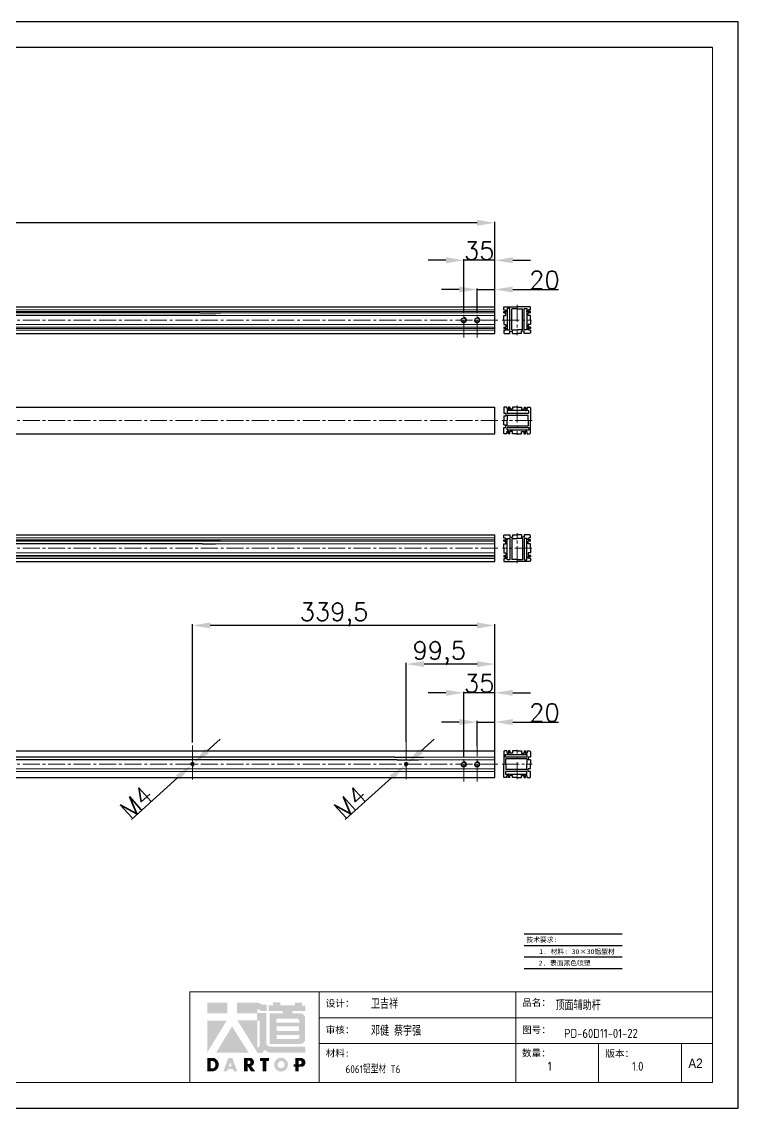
# Model space of a CAD drawing. Header units: millimetres. Extents: x -30327 to 34858, y 4015 to 75103.
# Drawn here: x 31258 to 32062, y 60062 to 61281 of the extents above; entities that cross this region are included whole.
import ezdxf
from ezdxf.enums import TextEntityAlignment as Align

# ---------------------------------------------------------------- set-up
doc = ezdxf.new("R2010")
doc.units = ezdxf.units.MM
doc.linetypes.add('CENTER2', pattern=[28.575, 19.05, -3.175, 3.175, -3.175])
doc.layers.add('A-TITLEBLOCK', color=7, linetype='Continuous', lineweight=18)
doc.layers.add('cen', color=1, linetype='CENTER2', lineweight=9)
for name, color, linetype in [('print', 30, 'Continuous'), ('red', 1, 'CENTER2'), ('yellow', 2, 'Continuous')]:
    doc.layers.add(name, color=color, linetype=linetype)
doc.styles.add('GB', font='GBENOR.SHX', dxfattribs={"bigfont": 'gbcbig.shx'})
doc.styles.add('HZ', font='')
doc.styles.add('SLDTEXTSTYLE0', font='simfang.ttf', dxfattribs={"bigfont": 'bigfont'})
doc.styles.add('SLDTEXTSTYLE1', font='Gothic.ttf', dxfattribs={"width": 0.913})
doc.styles.get("Standard").update_dxf_attribs({"font": 'txt', "bigfont": 'gbcbig.shx'})
doc.styles.get('HZ').set_extended_font_data('SimSun')
doc.dimstyles.new('ISO-25', dxfattribs={"dimtxt": 20, "dimasz": 20, "dimexe": 1.25, "dimexo": 0.625, "dimtad": 1, "dimtxsty": 'Standard', "dimcen": 2.5, "dimadec": 0, "dimazin": 0, "dimtfac": 1, "dimtmove": 0, "dimatfit": 3, "dimfxl": 0, "dimarcsym": 0})

# ---------------------------------------------------------------- blocks, each defined once
blk = doc.blocks.new('*D249')
at = {"layer": 'Defpoints', "color": 0, "transparency": 16777216}
for p in [(30629.8, 61055.6), (30629.8, 60961.5), (31788.8, 60961.5)]:
    blk.add_point(p, dxfattribs=at)
at = {"layer": 'yellow', "color": 0, "lineweight": -2, "transparency": 16777216}
for p, q in [((30629.8, 60962.2), (30629.8, 61056.9)), ((31768.8, 61055.6), (30649.8, 61055.6)), ((31788.8, 60962.2), (31788.8, 61056.9))]:
    blk.add_line(p, q, dxfattribs=at)
at = {"layer": 'yellow', "color": 0, "transparency": 16777216}
for points in [[(30649.8, 61059), (30649.8, 61052.3), (30629.8, 61055.6)], [(31768.8, 61059), (31768.8, 61052.3), (31788.8, 61055.6)]]:
    blk.add_solid(points, dxfattribs=at)
at = {"layer": 'yellow', "color": 0, "lineweight": 9, "transparency": 16777216, "insert": (31138.3, 61087.3), "char_height": 20, "attachment_point": 5}
blk.add_mtext('1159\\S-0,3^ -0,5;', dxfattribs=at)
blk = doc.blocks.new('*D254')
at = {"layer": 'Defpoints', "color": 0, "transparency": 16777216}
for p in [(31689.3, 60560.5), (31689.3, 60472.7), (31788.8, 60463.1)]:
    blk.add_point(p, dxfattribs=at)
at = {"layer": 'yellow', "color": 0, "lineweight": -2, "transparency": 16777216}
for p, q in [((31689.3, 60473.3), (31689.3, 60561.8)), ((31788.8, 60463.7), (31788.8, 60561.8)), ((31768.8, 60560.5), (31709.3, 60560.5))]:
    blk.add_line(p, q, dxfattribs=at)
at = {"layer": 'yellow', "color": 0, "transparency": 16777216}
for points in [[(31709.3, 60563.8), (31709.3, 60557.2), (31689.3, 60560.5)], [(31768.8, 60563.8), (31768.8, 60557.2), (31788.8, 60560.5)]]:
    blk.add_solid(points, dxfattribs=at)
at = {"layer": 'yellow', "color": 0, "lineweight": 9, "transparency": 16777216, "insert": (31726.4, 60572.8), "char_height": 20, "attachment_point": 5}
blk.add_mtext('99,5', dxfattribs=at)
blk = doc.blocks.new('*D255')
at = {"layer": 'Defpoints', "color": 0, "transparency": 16777216}
for p in [(31768.8, 60980.8), (31768.8, 60954), (31788.8, 60961.5)]:
    blk.add_point(p, dxfattribs=at)
at = {"layer": 'yellow', "color": 0, "lineweight": -2, "transparency": 16777216}
for p, q in [((31748.8, 60980.8), (31728.8, 60980.8)), ((31768.8, 60954.6), (31768.8, 60982.1)), ((31768.8, 60980.8), (31788.8, 60980.8)), ((31788.8, 60962.2), (31788.8, 60982.1)), ((31808.8, 60980.8), (31860.1, 60980.8))]:
    blk.add_line(p, q, dxfattribs=at)
at = {"layer": 'yellow', "color": 0, "transparency": 16777216}
for points in [[(31748.8, 60984.2), (31748.8, 60977.5), (31768.8, 60980.8)], [(31808.8, 60984.2), (31808.8, 60977.5), (31788.8, 60980.8)]]:
    blk.add_solid(points, dxfattribs=at)
at = {"layer": 'yellow', "color": 0, "lineweight": 9, "transparency": 16777216, "insert": (31844.4, 60991.5), "char_height": 20, "attachment_point": 5}
blk.add_mtext('20', dxfattribs=at)
blk = doc.blocks.new('*D256')
at = {"layer": 'Defpoints', "color": 0, "transparency": 16777216}
for p in [(31768.8, 60495.4), (31768.8, 60467.6), (31788.8, 60463.1)]:
    blk.add_point(p, dxfattribs=at)
at = {"layer": 'yellow', "color": 0, "lineweight": -2, "transparency": 16777216}
for p, q in [((31748.8, 60495.4), (31728.8, 60495.4)), ((31768.8, 60468.3), (31768.8, 60496.7)), ((31768.8, 60495.4), (31788.8, 60495.4)), ((31788.8, 60463.7), (31788.8, 60496.7)), ((31808.8, 60495.4), (31860.1, 60495.4))]:
    blk.add_line(p, q, dxfattribs=at)
at = {"layer": 'yellow', "color": 0, "transparency": 16777216}
for points in [[(31748.8, 60498.8), (31748.8, 60492.1), (31768.8, 60495.4)], [(31808.8, 60498.8), (31808.8, 60492.1), (31788.8, 60495.4)]]:
    blk.add_solid(points, dxfattribs=at)
at = {"layer": 'yellow', "color": 0, "lineweight": 9, "transparency": 16777216, "insert": (31844.4, 60506), "char_height": 20, "attachment_point": 5}
blk.add_mtext('20', dxfattribs=at)
blk = doc.blocks.new('*D518')
at = {"layer": 'Defpoints', "color": 0, "transparency": 16777216}
for p in [(31753.8, 61013.6), (31753.8, 60954), (31788.8, 60962.5)]:
    blk.add_point(p, dxfattribs=at)
at = {"layer": 'yellow', "color": 0, "lineweight": -2, "transparency": 16777216}
for p, q in [((31733.8, 61013.6), (31713.8, 61013.6)), ((31753.8, 60954.6), (31753.8, 61014.9)), ((31788.8, 61013.6), (31753.8, 61013.6)), ((31788.8, 60963.2), (31788.8, 61014.9)), ((31808.8, 61013.6), (31828.8, 61013.6))]:
    blk.add_line(p, q, dxfattribs=at)
at = {"layer": 'yellow', "color": 0, "transparency": 16777216}
for points in [[(31733.8, 61017), (31733.8, 61010.3), (31753.8, 61013.6)], [(31808.8, 61017), (31808.8, 61010.3), (31788.8, 61013.6)]]:
    blk.add_solid(points, dxfattribs=at)
at = {"layer": 'yellow', "color": 0, "lineweight": 9, "transparency": 16777216, "insert": (31771.3, 61024.3), "char_height": 20, "attachment_point": 5}
blk.add_mtext('35', dxfattribs=at)
blk = doc.blocks.new('*D520')
at = {"layer": 'Defpoints', "color": 0, "transparency": 16777216}
for p in [(31753.8, 60528.3), (31788.8, 60464.1), (31753.8, 60455.5)]:
    blk.add_point(p, dxfattribs=at)
at = {"layer": 'yellow', "color": 0, "lineweight": -2, "transparency": 16777216}
for p, q in [((31733.8, 60528.3), (31713.8, 60528.3)), ((31753.8, 60456.1), (31753.8, 60529.5)), ((31788.8, 60528.3), (31753.8, 60528.3)), ((31788.8, 60464.7), (31788.8, 60529.5)), ((31808.8, 60528.3), (31828.8, 60528.3))]:
    blk.add_line(p, q, dxfattribs=at)
at = {"layer": 'yellow', "color": 0, "transparency": 16777216}
for points in [[(31733.8, 60531.6), (31733.8, 60524.9), (31753.8, 60528.3)], [(31808.8, 60531.6), (31808.8, 60524.9), (31788.8, 60528.3)]]:
    blk.add_solid(points, dxfattribs=at)
at = {"layer": 'yellow', "color": 0, "lineweight": 9, "transparency": 16777216, "insert": (31771.3, 60538.9), "char_height": 20, "attachment_point": 5}
blk.add_mtext('35', dxfattribs=at)
blk = doc.blocks.new('*D524')
at = {"layer": 'Defpoints', "color": 0, "transparency": 16777216}
for p in [(31447.8, 60446.7), (31450.8, 60449.4)]:
    blk.add_point(p, dxfattribs=at)
at = {"layer": 'yellow', "color": 0, "lineweight": -2, "transparency": 16777216}
for p, q in [((31465.6, 60462.8), (31480.5, 60476.2)), ((31450.8, 60449.4), (31447.8, 60446.7)), ((31380.8, 60386.1), (31433, 60433.3))]:
    blk.add_line(p, q, dxfattribs=at)
at = {"layer": 'yellow', "color": 0, "transparency": 16777216}
for points in [[(31463.4, 60465.3), (31467.9, 60460.3), (31450.8, 60449.4)], [(31430.8, 60435.8), (31435.2, 60430.8), (31447.8, 60446.7)]]:
    blk.add_solid(points, dxfattribs=at)
at = {"layer": 'yellow', "color": 0, "lineweight": 9, "transparency": 16777216, "insert": (31386.5, 60405.6), "char_height": 20, "attachment_point": 5, "rotation": 42.1319}
blk.add_mtext('M4', dxfattribs=at)
blk = doc.blocks.new('*D525')
at = {"layer": 'Defpoints', "color": 0, "transparency": 16777216}
for p in [(31449.3, 60603.8), (31449.3, 60471.9), (31788.8, 60463.1)]:
    blk.add_point(p, dxfattribs=at)
at = {"layer": 'yellow', "color": 0, "lineweight": -2, "transparency": 16777216}
for p, q in [((31449.3, 60472.5), (31449.3, 60605.1)), ((31768.8, 60603.8), (31469.3, 60603.8)), ((31788.8, 60463.7), (31788.8, 60605.1))]:
    blk.add_line(p, q, dxfattribs=at)
at = {"layer": 'yellow', "color": 0, "transparency": 16777216}
for points in [[(31469.3, 60607.2), (31469.3, 60600.5), (31449.3, 60603.8)], [(31768.8, 60607.2), (31768.8, 60600.5), (31788.8, 60603.8)]]:
    blk.add_solid(points, dxfattribs=at)
at = {"layer": 'yellow', "color": 0, "lineweight": 9, "transparency": 16777216, "insert": (31608.3, 60616.1), "char_height": 20, "attachment_point": 5}
blk.add_mtext('339,5', dxfattribs=at)
blk = doc.blocks.new('*D527')
at = {"layer": 'Defpoints', "color": 0, "transparency": 16777216}
for p in [(31687.8, 60446.7), (31690.8, 60449.4)]:
    blk.add_point(p, dxfattribs=at)
at = {"layer": 'yellow', "color": 0, "lineweight": -2, "transparency": 16777216}
for p, q in [((31705.6, 60462.8), (31720.5, 60476.2)), ((31690.8, 60449.4), (31687.8, 60446.7)), ((31620.8, 60386.1), (31673, 60433.3))]:
    blk.add_line(p, q, dxfattribs=at)
at = {"layer": 'yellow', "color": 0, "transparency": 16777216}
for points in [[(31703.4, 60465.3), (31707.9, 60460.3), (31690.8, 60449.4)], [(31670.8, 60435.8), (31675.2, 60430.8), (31687.8, 60446.7)]]:
    blk.add_solid(points, dxfattribs=at)
at = {"layer": 'yellow', "color": 0, "lineweight": 9, "transparency": 16777216, "insert": (31626.5, 60405.6), "char_height": 20, "attachment_point": 5, "rotation": 42.1319}
blk.add_mtext('M4', dxfattribs=at)
blk = doc.blocks.new('Dartop Logo')
at = {"true_color": 0xc40018}
h = blk.add_hatch(color=12, dxfattribs=at)
h.set_gradient(color1=(196, 0, 24), color2=(196, 0, 24), tint=1)
h.paths.add_polyline_path([(30.39, -3.87), (33.08, -5.04), (35.99, -5.04), (35.99, -1.19), (33.59, -1.19), (30.46, 0.05), (17.94, 0.05), (17.94, -6.46), (30.12, -6.46), (30.12, -6.59), (30.12, -10.75), (18.31, -10.75), (30.46, -30.31), (32.87, -30.31, 0.279375), (34.63, -28.6), (34.63, -28.51), (34.84, -28.51, 0.143145), (38.15, -30.2), (59.27, -30.2), (59.27, -26.49), (38.06, -26.49, -0.414214), (35.75, -24.18), (35.75, -6.26), (30.39, -6.26)])
h.paths.add_polyline_path([(30.25, -10.84), (31.8, -10.84), (31.8, -26.02, -0.088936), (30.9, -26.94), (30.24, -26.94)], flags=16)
h = blk.add_hatch(color=12, dxfattribs=at)
h.set_gradient(color1=(196, 0, 24), color2=(196, 0, 24), tint=1)
h.paths.add_polyline_path([(59.24, -1.73), (57.36, -1.73), (57.36, 0.06), (53.06, 0.06), (53.06, -1.64), (44.29, -1.64), (44.29, 0.15), (39.7, 0.15), (39.7, -1.67), (37.16, -1.67), (37.16, -4.97), (45.54, -4.97), (45.54, -6.42), (37.73, -6.42), (37.73, -24.88), (56.26, -24.88, 0.414214), (59.15, -21.99), (59.15, -9.35, 0.414214), (56.26, -6.46), (51.36, -6.46), (51.36, -5.03), (59.24, -5.03)])
h.paths.add_polyline_path([(54.21, -9.59, -0.414214), (55.66, -11.04), (55.66, -12.1), (41.79, -12.1), (41.79, -9.59)], flags=16)
h.paths.add_polyline_path([(55.57, -14.33), (55.57, -17.01), (41.88, -17.01), (41.88, -14.33)], flags=16)
h.paths.add_polyline_path([(55.75, -19.43), (55.75, -20.57, -0.414214), (54.3, -22.02), (41.88, -22.02), (41.88, -19.43)], flags=16)
h = blk.add_hatch(color=12, dxfattribs=at)
h.set_gradient(color1=(196, 0, 24), color2=(196, 0, 24), tint=1)
h.paths.add_polyline_path([(12.18, 0), (0, 0), (0, -6.37), (12.18, -6.37)])
h = blk.add_hatch(color=12, dxfattribs=at)
h.set_gradient(color1=(196, 0, 24), color2=(196, 0, 24), tint=1)
h.paths.add_polyline_path([(11.79, -10.83), (0.03, -10.83), (0.03, -30.03)])
h = blk.add_hatch(color=12, dxfattribs=at)
h.set_gradient(color1=(196, 0, 24), color2=(196, 0, 24), tint=1)
h.paths.add_polyline_path([(15.05, -14.31), (5.44, -30.15), (25.01, -30.15)])
at = {"true_color": 0x646464}
h = blk.add_hatch(color=251, dxfattribs=at)
h.set_gradient(color1=(100, 100, 100), color2=(100, 100, 100), tint=1)
h.paths.add_polyline_path([(4.15, -33.43), (0.11, -33.43), (0.11, -41.5), (3.51, -41.5, 0.793016)])
h.paths.add_polyline_path([(3.57, -39.73), (2.16, -39.73), (2.16, -35.19), (3.42, -35.19, -0.671361)], flags=16)
h = blk.add_hatch(color=251, dxfattribs=at)
h.set_gradient(color1=(100, 100, 100), color2=(100, 100, 100), tint=1)
h.paths.add_polyline_path([(15.08, -33.36), (12.78, -33.36), (9.82, -41.51), (12, -41.51), (12.51, -40.06), (15.46, -40.06), (15.99, -41.52), (18.19, -41.52)])
h.paths.add_polyline_path([(14.9, -38.51), (13.07, -38.51), (13.97, -35.95)], flags=16)
h = blk.add_hatch(color=251, dxfattribs=at)
h.set_gradient(color1=(100, 100, 100), color2=(100, 100, 100), tint=1)
h.paths.add_polyline_path([(26.27, -33.36), (22.3, -33.36), (22.3, -41.51), (24.4, -41.51), (24.4, -38.28), (26.55, -41.54), (29.09, -41.54), (26.61, -38.3, 0.744055)])
h.paths.add_polyline_path([(24.38, -37.08), (24.38, -34.94), (25.32, -34.94, -0.796809), (25.3, -37.08)], flags=16)
h = blk.add_hatch(color=251, dxfattribs=at)
h.set_gradient(color1=(100, 100, 100), color2=(100, 100, 100), tint=1)
h.paths.add_polyline_path([(37.44, -33.4), (31.88, -33.4), (31.88, -35.16), (33.61, -35.16), (33.61, -41.52), (35.69, -41.52), (35.69, -35.16), (37.44, -35.16)])
h = blk.add_hatch(color=251, dxfattribs=at)
h.set_gradient(color1=(100, 100, 100), color2=(100, 100, 100), tint=1)
h.paths.add_polyline_path([(40.46, -37.41, 1), (48.83, -37.41, 1)])
h.paths.add_polyline_path([(46.8, -37.41, -1), (42.5, -37.41, -1)], flags=16)
h = blk.add_hatch(color=251, dxfattribs=at)
h.set_gradient(color1=(100, 100, 100), color2=(100, 100, 100), tint=1)
h.paths.add_polyline_path([(56.85, -33.38), (56.73, -33.38), (53.19, -33.38), (53.19, -37.19), (52.26, -37.19), (52.26, -38.73), (53.18, -38.73), (53.18, -41.5), (55.24, -41.5), (55.24, -38.72), (57.51, -38.72, 0.812304)])
h.paths.add_polyline_path([(55.21, -37.18), (55.21, -35.05), (56.39, -35.05, -0.778213), (56.27, -37.18)], flags=16)
blk = doc.blocks.new('DT-A2-TITLE')
for p, q in [((594, 420), (0, 420)), ((594, 0), (594, 420)), ((584, 410), (10, 410))]:
    blk.add_line(p, q)
at = {"layer": 'A-TITLEBLOCK', "color": 7}
for p, q in [((584, 410), (584, 10)), ((594, 0), (594, 297)), ((382, 10), (382, 45)), ((584, 45), (382, 45)), ((432, 45), (432, 10)), ((508, 45), (508, 10)), ((584, 35), (432, 35)), ((432, 25), (584.08, 25)), ((540, 10), (540, 25)), ((572, 10), (572, 25)), ((10, 10), (584, 10)), ((0, 0), (594, 0))]:
    blk.add_line(p, q, dxfattribs=at)
at = {"layer": 'A-TITLEBLOCK', "xscale": 0.6400000000000001, "yscale": 0.6400000000000001, "zscale": 0.6400000000000001}
blk.add_blockref('Dartop Logo', (388.65, 40.81), dxfattribs=at)
at = {"style": 'GB'}
for tag, p, height in [('#设计', (451.96, 38.52), 3.5), ('#品名', (523.32, 37.95), 3.5), ('#审核', (451.99, 28.1), 3.5), ('#图号', (526.67, 27.2), 3.5), ('#材料说明', (442.15, 13.59), 3), ('#数量', (520.33, 14.51), 3.5), ('#版本', (552.92, 14.47), 3.5)]:
    blk.add_attdef(tag, p, '', height=height, dxfattribs=at)
at = {"layer": 'A-TITLEBLOCK', "color": 7, "attachment_point": 1}
for s, insert, char_height, style in [('设计：', (434.47, 41.87), 2.646, 'SLDTEXTSTYLE0'), ('品名：', (510.43, 42.19), 2.646, 'SLDTEXTSTYLE0'), ('审核：', (434.47, 31.64), 2.646, 'SLDTEXTSTYLE0'), ('图号：', (510.4, 31.66), 2.646, 'SLDTEXTSTYLE0'), ('材料:', (434.47, 22.62), 2.646, 'SLDTEXTSTYLE0'), ('数量：', (510.35, 22.64), 2.646, 'SLDTEXTSTYLE0'), ('版本：', (542.59, 22.48), 2.646, 'SLDTEXTSTYLE0'), ('A2', (574.7, 19.21), 3.704, 'SLDTEXTSTYLE1')]:
    blk.add_mtext(s, dxfattribs=dict(at, insert=insert, char_height=char_height, style=style))

msp = doc.modelspace()

# ---------------------------------------------------------------- linework, layer by layer
for p, q in [((30629.8159, 60961.5487), (31788.8159, 60961.5487)), ((31457.485, 60954.5487), (30629.8159, 60954.5487)), ((31457.485, 60954.5487), (31481.1876, 60954.5487)), ((31788.8159, 60931.5487), (31788.8159, 60961.5487)), ((31798.7389, 60958.0487), (31800.2389, 60958.0487)), ((31798.7389, 60956.0487), (31801.7389, 60956.0487)), ((31798.7389, 60954.5487), (31798.7389, 60956.0487)), ((31798.7389, 60954.5487), (31801.2389, 60954.5487)), ((31801.2389, 60957.5487), (31801.7389, 60957.5487)), ((31801.2389, 60951.5487), (31801.2389, 60954.5487)), ((31801.7389, 60956.0487), (31801.7389, 60957.5487)), ((31802.7389, 60956.0487), (31802.7389, 60957.0487)), ((31813.7389, 60959.0487), (31807.7389, 60959.0487)), ((31813.7389, 60959.0487), (31819.7389, 60959.0487)), ((31824.7389, 60956.0487), (31824.7389, 60957.0487)), ((31826.2389, 60957.5487), (31825.7389, 60957.5487)), ((31825.7389, 60956.0487), (31825.7389, 60957.5487)), ((31828.7389, 60956.0487), (31825.7389, 60956.0487)), ((31826.2389, 60951.5487), (31826.2389, 60954.5487)), ((31828.7389, 60954.5487), (31826.2389, 60954.5487)), ((31828.7389, 60958.0487), (31827.2389, 60958.0487)), ((31828.7389, 60954.5487), (31828.7389, 60956.0487)), ((31460.7123, 60951.5487), (30629.8159, 60951.5487)), ((31475.5685, 60951.5487), (31460.7123, 60951.5487)), ((31798.7389, 60951.5487), (31801.2389, 60951.5487)), ((31798.7389, 60946.5487), (31798.7389, 60951.5487)), ((31798.7389, 60946.5487), (31798.7389, 60941.5487)), ((31798.7389, 60941.5487), (31801.2389, 60941.5487)), ((31801.2389, 60941.5487), (31801.2389, 60938.5487)), ((31828.7389, 60951.5487), (31826.2389, 60951.5487)), ((31826.2389, 60941.5487), (31826.2389, 60938.5487)), ((31828.7389, 60941.5487), (31826.2389, 60941.5487)), ((31828.7389, 60946.5487), (31828.7389, 60951.5487)), ((31828.7389, 60946.5487), (31828.7389, 60941.5487)), ((30629.8159, 60931.5487), (31788.8159, 60931.5487)), ((31798.7389, 60938.5487), (31798.7389, 60937.0487)), ((31798.7389, 60938.5487), (31801.2389, 60938.5487)), ((31798.7389, 60937.0487), (31801.7389, 60937.0487)), ((31798.7389, 60935.0487), (31800.2389, 60935.0487)), ((31801.2389, 60935.5487), (31801.7389, 60935.5487)), ((31801.7389, 60937.0487), (31801.7389, 60935.5487)), ((31802.7389, 60937.0487), (31802.7389, 60936.0487)), ((31805.7389, 60934.0487), (31808.7389, 60934.0487)), ((31807.7389, 60935.5487), (31808.7389, 60935.5487)), ((31808.7389, 60935.5487), (31813.7389, 60935.5487)), ((31808.7389, 60931.5487), (31813.7389, 60931.5487)), ((31818.7389, 60935.5487), (31813.7389, 60935.5487)), ((31818.7389, 60931.5487), (31813.7389, 60931.5487)), ((31819.7389, 60935.5487), (31818.7389, 60935.5487)), ((31821.7389, 60934.0487), (31818.7389, 60934.0487)), ((31824.7389, 60937.0487), (31824.7389, 60936.0487)), ((31825.7389, 60937.0487), (31825.7389, 60935.5487)), ((31828.7389, 60937.0487), (31825.7389, 60937.0487)), ((31826.2389, 60935.5487), (31825.7389, 60935.5487)), ((31828.7389, 60938.5487), (31826.2389, 60938.5487)), ((31828.7389, 60935.0487), (31827.2389, 60935.0487)), ((31828.7389, 60938.5487), (31828.7389, 60937.0487)), ((30629.8159, 60848.9617), (31788.8159, 60848.9617)), ((31788.8159, 60818.9617), (31788.8159, 60848.9617)), ((31801.2389, 60841.9617), (31801.2389, 60838.9617)), ((31802.2389, 60848.9617), (31802.2389, 60847.4617)), ((31802.7389, 60846.4617), (31802.7389, 60845.9617)), ((31804.2389, 60845.9617), (31802.7389, 60845.9617)), ((31804.2389, 60844.9617), (31803.2389, 60844.9617)), ((31805.7389, 60848.9617), (31804.2389, 60848.9617)), ((31804.2389, 60848.9617), (31804.2389, 60845.9617)), ((31805.7389, 60848.9617), (31805.7389, 60846.4617)), ((31808.7389, 60846.4617), (31805.7389, 60846.4617)), ((31808.7389, 60848.9617), (31808.7389, 60846.4617)), ((31813.7389, 60848.9617), (31808.7389, 60848.9617)), ((31813.7389, 60848.9617), (31818.7389, 60848.9617)), ((31818.7389, 60848.9617), (31818.7389, 60846.4617)), ((31818.7389, 60846.4617), (31821.7389, 60846.4617)), ((31821.7389, 60848.9617), (31823.2389, 60848.9617)), ((31821.7389, 60848.9617), (31821.7389, 60846.4617)), ((31823.2389, 60848.9617), (31823.2389, 60845.9617)), ((31823.2389, 60845.9617), (31824.7389, 60845.9617)), ((31823.2389, 60844.9617), (31824.2389, 60844.9617)), ((31824.7389, 60846.4617), (31824.7389, 60845.9617)), ((31825.2389, 60848.9617), (31825.2389, 60847.4617)), ((31798.7389, 60838.9617), (31798.7389, 60833.9617)), ((31798.7389, 60828.9617), (31798.7389, 60833.9617)), ((31802.7389, 60839.9617), (31802.7389, 60838.9617)), ((31802.7389, 60838.9617), (31802.7389, 60833.9617)), ((31802.7389, 60828.9617), (31802.7389, 60833.9617)), ((31826.2389, 60833.9617), (31826.2389, 60839.9617)), ((31826.2389, 60833.9617), (31826.2389, 60827.9617)), ((30629.8159, 60818.9617), (31788.8159, 60818.9617)), ((31801.2389, 60825.9617), (31801.2389, 60828.9617)), ((31802.2389, 60818.9617), (31802.2389, 60820.4617)), ((31802.7389, 60827.9617), (31802.7389, 60828.9617)), ((31802.7389, 60821.4617), (31802.7389, 60821.9617)), ((31804.2389, 60821.9617), (31802.7389, 60821.9617)), ((31804.2389, 60822.9617), (31803.2389, 60822.9617)), ((31804.2389, 60818.9617), (31804.2389, 60821.9617)), ((31805.7389, 60818.9617), (31804.2389, 60818.9617)), ((31808.7389, 60821.4617), (31805.7389, 60821.4617)), ((31805.7389, 60818.9617), (31805.7389, 60821.4617)), ((31808.7389, 60818.9617), (31808.7389, 60821.4617)), ((31813.7389, 60818.9617), (31808.7389, 60818.9617)), ((31813.7389, 60818.9617), (31818.7389, 60818.9617)), ((31818.7389, 60821.4617), (31821.7389, 60821.4617)), ((31818.7389, 60818.9617), (31818.7389, 60821.4617)), ((31821.7389, 60818.9617), (31821.7389, 60821.4617)), ((31821.7389, 60818.9617), (31823.2389, 60818.9617)), ((31823.2389, 60822.9617), (31824.2389, 60822.9617)), ((31823.2389, 60821.9617), (31824.7389, 60821.9617)), ((31823.2389, 60818.9617), (31823.2389, 60821.9617)), ((31824.7389, 60821.4617), (31824.7389, 60821.9617)), ((31825.2389, 60818.9617), (31825.2389, 60820.4617)), ((30629.8159, 60705.4972), (31788.8159, 60705.4972)), ((31457.235, 60698.4972), (30629.8159, 60698.4972)), ((31480.9376, 60698.4972), (31457.235, 60698.4972)), ((31788.8159, 60675.4972), (31788.8159, 60705.4972)), ((31798.7389, 60701.9972), (31800.2389, 60701.9972)), ((31798.7389, 60699.9972), (31801.7389, 60699.9972)), ((31798.7389, 60698.4972), (31798.7389, 60699.9972)), ((31798.7389, 60698.4972), (31801.2389, 60698.4972)), ((31801.2389, 60701.4972), (31801.7389, 60701.4972)), ((31801.2389, 60695.4972), (31801.2389, 60698.4972)), ((31801.7389, 60699.9972), (31801.7389, 60701.4972)), ((31802.7389, 60699.9972), (31802.7389, 60700.9972)), ((31805.7389, 60702.9972), (31808.7389, 60702.9972)), ((31807.7389, 60701.4972), (31808.7389, 60701.4972)), ((31808.7389, 60705.4972), (31813.7389, 60705.4972)), ((31808.7389, 60701.4972), (31813.7389, 60701.4972)), ((31818.7389, 60705.4972), (31813.7389, 60705.4972)), ((31818.7389, 60701.4972), (31813.7389, 60701.4972)), ((31821.7389, 60702.9972), (31818.7389, 60702.9972)), ((31819.7389, 60701.4972), (31818.7389, 60701.4972)), ((31824.7389, 60699.9972), (31824.7389, 60700.9972)), ((31825.7389, 60699.9972), (31825.7389, 60701.4972)), ((31826.2389, 60701.4972), (31825.7389, 60701.4972)), ((31828.7389, 60699.9972), (31825.7389, 60699.9972)), ((31826.2389, 60695.4972), (31826.2389, 60698.4972)), ((31828.7389, 60698.4972), (31826.2389, 60698.4972)), ((31828.7389, 60701.9972), (31827.2389, 60701.9972)), ((31828.7389, 60698.4972), (31828.7389, 60699.9972)), ((31460.4623, 60695.4972), (30629.8159, 60695.4972)), ((31460.4623, 60695.4972), (31475.3185, 60695.4972)), ((31798.7389, 60690.4972), (31798.7389, 60695.4972)), ((31798.7389, 60695.4972), (31801.2389, 60695.4972)), ((31798.7389, 60690.4972), (31798.7389, 60685.4972)), ((31798.7389, 60685.4972), (31801.2389, 60685.4972)), ((31801.2389, 60685.4972), (31801.2389, 60682.4972)), ((31828.7389, 60695.4972), (31826.2389, 60695.4972)), ((31826.2389, 60685.4972), (31826.2389, 60682.4972)), ((31828.7389, 60685.4972), (31826.2389, 60685.4972)), ((31828.7389, 60690.4972), (31828.7389, 60695.4972)), ((31828.7389, 60690.4972), (31828.7389, 60685.4972)), ((30629.8159, 60675.4972), (31788.8159, 60675.4972)), ((31798.7389, 60682.4972), (31798.7389, 60680.9972)), ((31798.7389, 60682.4972), (31801.2389, 60682.4972)), ((31798.7389, 60680.9972), (31801.7389, 60680.9972)), ((31798.7389, 60678.9972), (31800.2389, 60678.9972)), ((31801.2389, 60679.4972), (31801.7389, 60679.4972)), ((31801.7389, 60680.9972), (31801.7389, 60679.4972)), ((31802.7389, 60680.9972), (31802.7389, 60679.9972)), ((31813.7389, 60677.9972), (31807.7389, 60677.9972)), ((31813.7389, 60677.9972), (31819.7389, 60677.9972)), ((31824.7389, 60680.9972), (31824.7389, 60679.9972)), ((31825.7389, 60680.9972), (31825.7389, 60679.4972)), ((31828.7389, 60680.9972), (31825.7389, 60680.9972)), ((31826.2389, 60679.4972), (31825.7389, 60679.4972)), ((31828.7389, 60682.4972), (31826.2389, 60682.4972)), ((31828.7389, 60678.9972), (31827.2389, 60678.9972)), ((31828.7389, 60682.4972), (31828.7389, 60680.9972)), ((30629.8159, 60463.0568), (31788.8159, 60463.0568)), ((31675.985, 60456.0568), (30629.8159, 60456.0568)), ((31679.2123, 60453.0568), (30629.8159, 60453.0568)), ((31675.985, 60456.0568), (31708.6876, 60456.0568)), ((31679.2123, 60453.0568), (31703.0685, 60453.0568)), ((31788.8159, 60433.0568), (31788.8159, 60463.0568)), ((31801.2389, 60448.0568), (31801.2389, 60454.0568)), ((31802.2389, 60463.0568), (31802.2389, 60461.5568)), ((31802.7389, 60460.5568), (31802.7389, 60460.0568)), ((31804.2389, 60460.0568), (31802.7389, 60460.0568)), ((31804.2389, 60459.0568), (31803.2389, 60459.0568)), ((31804.2389, 60463.0568), (31804.2389, 60460.0568)), ((31805.7389, 60463.0568), (31804.2389, 60463.0568)), ((31805.7389, 60463.0568), (31805.7389, 60460.5568)), ((31808.7389, 60460.5568), (31805.7389, 60460.5568)), ((31808.7389, 60463.0568), (31808.7389, 60460.5568)), ((31813.7389, 60463.0568), (31808.7389, 60463.0568)), ((31813.7389, 60463.0568), (31818.7389, 60463.0568)), ((31818.7389, 60463.0568), (31818.7389, 60460.5568)), ((31818.7389, 60460.5568), (31821.7389, 60460.5568)), ((31821.7389, 60463.0568), (31821.7389, 60460.5568)), ((31821.7389, 60463.0568), (31823.2389, 60463.0568)), ((31823.2389, 60463.0568), (31823.2389, 60460.0568)), ((31823.2389, 60460.0568), (31824.7389, 60460.0568)), ((31823.2389, 60459.0568), (31824.2389, 60459.0568)), ((31824.7389, 60460.5568), (31824.7389, 60460.0568)), ((31824.7389, 60454.0568), (31824.7389, 60453.0568)), ((31824.7389, 60453.0568), (31824.7389, 60448.0568)), ((31825.2389, 60463.0568), (31825.2389, 60461.5568)), ((31826.2389, 60456.0568), (31826.2389, 60453.0568)), ((31828.7389, 60453.0568), (31828.7389, 60448.0568)), ((31801.2389, 60448.0568), (31801.2389, 60442.0568)), ((31824.7389, 60443.0568), (31824.7389, 60448.0568)), ((31824.7389, 60442.0568), (31824.7389, 60443.0568)), ((31826.2389, 60440.0568), (31826.2389, 60443.0568)), ((31828.7389, 60443.0568), (31828.7389, 60448.0568)), ((30629.8159, 60433.0568), (31788.8159, 60433.0568)), ((31802.2389, 60433.0568), (31802.2389, 60434.5568)), ((31804.2389, 60436.0568), (31802.7389, 60436.0568)), ((31802.7389, 60435.5568), (31802.7389, 60436.0568)), ((31804.2389, 60437.0568), (31803.2389, 60437.0568)), ((31804.2389, 60433.0568), (31804.2389, 60436.0568)), ((31805.7389, 60433.0568), (31804.2389, 60433.0568)), ((31808.7389, 60435.5568), (31805.7389, 60435.5568)), ((31805.7389, 60433.0568), (31805.7389, 60435.5568)), ((31808.7389, 60433.0568), (31808.7389, 60435.5568)), ((31813.7389, 60433.0568), (31808.7389, 60433.0568)), ((31813.7389, 60433.0568), (31818.7389, 60433.0568)), ((31818.7389, 60433.0568), (31818.7389, 60435.5568)), ((31818.7389, 60435.5568), (31821.7389, 60435.5568)), ((31821.7389, 60433.0568), (31821.7389, 60435.5568)), ((31821.7389, 60433.0568), (31823.2389, 60433.0568)), ((31823.2389, 60437.0568), (31824.2389, 60437.0568)), ((31823.2389, 60433.0568), (31823.2389, 60436.0568)), ((31823.2389, 60436.0568), (31824.7389, 60436.0568)), ((31824.7389, 60435.5568), (31824.7389, 60436.0568)), ((31825.2389, 60433.0568), (31825.2389, 60434.5568))]:
    msp.add_line(p, q)
at = {"lineweight": 9}
for p, q in [((31788.8159, 60958.0487), (30629.8159, 60958.0487)), ((31788.8159, 60956.0487), (30629.8159, 60956.0487)), ((31788.8159, 60954.5487), (31481.1876, 60954.5487)), ((31788.8159, 60941.5487), (30629.8159, 60941.5487)), ((31788.8159, 60951.5487), (31475.5685, 60951.5487)), ((31788.8159, 60938.5487), (30629.8159, 60938.5487)), ((31788.8159, 60937.0487), (30629.8159, 60937.0487)), ((31788.8159, 60935.0487), (30629.8159, 60935.0487)), ((31788.8159, 60701.9972), (30629.8159, 60701.9972)), ((31788.8159, 60699.9972), (30629.8159, 60699.9972)), ((31788.8159, 60698.4972), (31480.9376, 60698.4972)), ((31788.8159, 60685.4972), (30629.8159, 60685.4972)), ((31788.8159, 60695.4972), (31475.3185, 60695.4972)), ((31788.8159, 60682.4972), (30629.8159, 60682.4972)), ((31788.8159, 60680.9972), (30629.8159, 60680.9972)), ((31788.8159, 60678.9972), (30629.8159, 60678.9972)), ((31788.8159, 60453.0568), (31703.0685, 60453.0568)), ((31788.8159, 60456.0568), (31708.6876, 60456.0568)), ((31788.8159, 60443.0568), (30629.8159, 60443.0568)), ((31788.8159, 60440.0568), (30629.8159, 60440.0568))]:
    msp.add_line(p, q, dxfattribs=at)
for points in [[(31798.7389, 60958.0487), (31798.7389, 60960.5487, -0.414213562), (31799.7389, 60961.5487), (31813.7389, 60961.5487)], [(31800.2389, 60958.0487), (31800.2389, 60958.0487, 0.414213562), (31800.7389, 60957.5487), (31801.2389, 60957.5487)], [(31828.7389, 60958.0487), (31828.7389, 60960.5487, 0.414213562), (31827.7389, 60961.5487), (31813.7389, 60961.5487)], [(31827.2389, 60958.0487), (31827.2389, 60958.0487, -0.414213562), (31826.7389, 60957.5487), (31826.2389, 60957.5487)], [(31798.7389, 60935.0487), (31798.7389, 60932.5487, 0.414213562), (31799.7389, 60931.5487), (31805.7389, 60931.5487)], [(31800.2389, 60935.0487), (31800.2389, 60935.0487, -0.414213562), (31800.7389, 60935.5487), (31801.2389, 60935.5487)], [(31828.7389, 60935.0487), (31828.7389, 60932.5487, -0.414213562), (31827.7389, 60931.5487), (31821.7389, 60931.5487)], [(31827.2389, 60935.0487), (31827.2389, 60935.0487, 0.414213562), (31826.7389, 60935.5487), (31826.2389, 60935.5487)], [(31802.2389, 60848.9617), (31799.7389, 60848.9617, 0.414213562), (31798.7389, 60847.9617), (31798.7389, 60841.9617)], [(31802.2389, 60847.4617), (31802.2389, 60847.4617, -0.414213562), (31802.7389, 60846.9617), (31802.7389, 60846.4617)], [(31825.2389, 60847.4617), (31825.2389, 60847.4617, 0.414213562), (31824.7389, 60846.9617), (31824.7389, 60846.4617)], [(31825.2389, 60848.9617), (31827.7389, 60848.9617, -0.414213562), (31828.7389, 60847.9617), (31828.7389, 60833.9617)], [(31825.2389, 60818.9617), (31827.7389, 60818.9617, 0.414213562), (31828.7389, 60819.9617), (31828.7389, 60833.9617)], [(31802.2389, 60818.9617), (31799.7389, 60818.9617, -0.414213562), (31798.7389, 60819.9617), (31798.7389, 60825.9617)], [(31802.2389, 60820.4617), (31802.2389, 60820.4617, 0.414213562), (31802.7389, 60820.9617), (31802.7389, 60821.4617)], [(31825.2389, 60820.4617), (31825.2389, 60820.4617, -0.414213562), (31824.7389, 60820.9617), (31824.7389, 60821.4617)], [(31798.7389, 60701.9972), (31798.7389, 60704.4972, -0.414213562), (31799.7389, 60705.4972), (31805.7389, 60705.4972)], [(31800.2389, 60701.9972), (31800.2389, 60701.9972, 0.414213562), (31800.7389, 60701.4972), (31801.2389, 60701.4972)], [(31828.7389, 60701.9972), (31828.7389, 60704.4972, 0.414213562), (31827.7389, 60705.4972), (31821.7389, 60705.4972)], [(31827.2389, 60701.9972), (31827.2389, 60701.9972, -0.414213562), (31826.7389, 60701.4972), (31826.2389, 60701.4972)], [(31798.7389, 60678.9972), (31798.7389, 60676.4972, 0.414213562), (31799.7389, 60675.4972), (31813.7389, 60675.4972)], [(31800.2389, 60678.9972), (31800.2389, 60678.9972, -0.414213562), (31800.7389, 60679.4972), (31801.2389, 60679.4972)], [(31828.7389, 60678.9972), (31828.7389, 60676.4972, -0.414213562), (31827.7389, 60675.4972), (31813.7389, 60675.4972)], [(31827.2389, 60678.9972), (31827.2389, 60678.9972, 0.414213562), (31826.7389, 60679.4972), (31826.2389, 60679.4972)], [(31802.2389, 60463.0568), (31799.7389, 60463.0568, 0.414213562), (31798.7389, 60462.0568), (31798.7389, 60448.0568)], [(31802.2389, 60461.5568), (31802.2389, 60461.5568, -0.414213562), (31802.7389, 60461.0568), (31802.7389, 60460.5568)], [(31825.2389, 60461.5568), (31825.2389, 60461.5568, 0.414213562), (31824.7389, 60461.0568), (31824.7389, 60460.5568)], [(31825.2389, 60463.0568), (31827.7389, 60463.0568, -0.414213562), (31828.7389, 60462.0568), (31828.7389, 60456.0568)], [(31802.2389, 60433.0568), (31799.7389, 60433.0568, -0.414213562), (31798.7389, 60434.0568), (31798.7389, 60448.0568)], [(31825.2389, 60433.0568), (31827.7389, 60433.0568, 0.414213562), (31828.7389, 60434.0568), (31828.7389, 60440.0568)], [(31802.2389, 60434.5568), (31802.2389, 60434.5568, 0.414213562), (31802.7389, 60435.0568), (31802.7389, 60435.5568)], [(31825.2389, 60434.5568), (31825.2389, 60434.5568, -0.414213562), (31824.7389, 60435.0568), (31824.7389, 60435.5568)]]:
    msp.add_lwpolyline(points, format="xyb")
for points in [[(31802.7389, 60959.0487), (31802.7389, 60936.0487, 0.414213562), (31803.2389, 60935.5487), (31805.2389, 60935.5487, 0.414213562), (31805.7389, 60936.0487), (31805.7389, 60959.0487, 0.414213562), (31805.2389, 60959.5487), (31803.2389, 60959.5487, 0.414213562)], [(31824.7389, 60959.0487), (31824.7389, 60936.0487, -0.414213562), (31824.2389, 60935.5487), (31822.2389, 60935.5487, -0.414213562), (31821.7389, 60936.0487), (31821.7389, 60959.0487, -0.414213562), (31822.2389, 60959.5487), (31824.2389, 60959.5487, -0.414213562)], [(31826.2389, 60844.9617), (31803.2389, 60844.9617, 0.414213562), (31802.7389, 60844.4617), (31802.7389, 60842.4617, 0.414213562), (31803.2389, 60841.9617), (31826.2389, 60841.9617, 0.414213562), (31826.7389, 60842.4617), (31826.7389, 60844.4617, 0.414213562)], [(31826.2389, 60822.9617), (31803.2389, 60822.9617, -0.414213562), (31802.7389, 60823.4617), (31802.7389, 60825.4617, -0.414213562), (31803.2389, 60825.9617), (31826.2389, 60825.9617, -0.414213562), (31826.7389, 60825.4617), (31826.7389, 60823.4617, -0.414213562)], [(31802.7389, 60677.9972), (31802.7389, 60700.9972, -0.414213562), (31803.2389, 60701.4972), (31805.2389, 60701.4972, -0.414213562), (31805.7389, 60700.9972), (31805.7389, 60677.9972, -0.414213562), (31805.2389, 60677.4972), (31803.2389, 60677.4972, -0.414213562)], [(31824.7389, 60677.9972), (31824.7389, 60700.9972, 0.414213562), (31824.2389, 60701.4972), (31822.2389, 60701.4972, 0.414213562), (31821.7389, 60700.9972), (31821.7389, 60677.9972, 0.414213562), (31822.2389, 60677.4972), (31824.2389, 60677.4972, 0.414213562)], [(31801.2389, 60459.0568), (31824.2389, 60459.0568, -0.414213562), (31824.7389, 60458.5568), (31824.7389, 60456.5568, -0.414213562), (31824.2389, 60456.0568), (31801.2389, 60456.0568, -0.414213562), (31800.7389, 60456.5568), (31800.7389, 60458.5568, -0.414213562)], [(31801.2389, 60437.0568), (31824.2389, 60437.0568, 0.414213562), (31824.7389, 60437.5568), (31824.7389, 60439.5568, 0.414213562), (31824.2389, 60440.0568), (31801.2389, 60440.0568, 0.414213562), (31800.7389, 60439.5568), (31800.7389, 60437.5568, 0.414213562)]]:
    msp.add_lwpolyline(points, format="xyb", close=True)
for points in [[(31807.7389, 60935.5487), (31807.7389, 60959.0487)], [(31819.7389, 60935.5487), (31819.7389, 60959.0487)], [(31805.7389, 60931.5487), (31805.7389, 60934.0487)], [(31808.7389, 60931.5487), (31808.7389, 60934.0487)], [(31818.7389, 60931.5487), (31818.7389, 60934.0487)], [(31821.7389, 60931.5487), (31821.7389, 60934.0487)], [(31798.7389, 60841.9617), (31801.2389, 60841.9617)], [(31798.7389, 60838.9617), (31801.2389, 60838.9617)], [(31802.7389, 60839.9617), (31826.2389, 60839.9617)], [(31798.7389, 60828.9617), (31801.2389, 60828.9617)], [(31798.7389, 60825.9617), (31801.2389, 60825.9617)], [(31802.7389, 60827.9617), (31826.2389, 60827.9617)], [(31805.7389, 60705.4972), (31805.7389, 60702.9972)], [(31807.7389, 60701.4972), (31807.7389, 60677.9972)], [(31808.7389, 60705.4972), (31808.7389, 60702.9972)], [(31818.7389, 60705.4972), (31818.7389, 60702.9972)], [(31819.7389, 60701.4972), (31819.7389, 60677.9972)], [(31821.7389, 60705.4972), (31821.7389, 60702.9972)], [(31824.7389, 60454.0568), (31801.2389, 60454.0568)], [(31828.7389, 60456.0568), (31826.2389, 60456.0568)], [(31828.7389, 60453.0568), (31826.2389, 60453.0568)], [(31824.7389, 60442.0568), (31801.2389, 60442.0568)], [(31828.7389, 60443.0568), (31826.2389, 60443.0568)], [(31828.7389, 60440.0568), (31826.2389, 60440.0568)]]:
    msp.add_lwpolyline(points)
for centre, radius in [((31753.8159, 60946.5487), 2.5), ((31768.8159, 60946.5487), 2.5), ((31449.3159, 60448.0568), 1.5), ((31689.3159, 60448.0568), 1.5), ((31753.8159, 60448.0568), 2.5), ((31768.8159, 60448.0568), 2.5)]:
    msp.add_circle(centre, radius)
for centre, start, end in [((31449.3159, 60448.0568), 270, 180), ((31689.3159, 60448.0568), 0, 270)]:
    msp.add_arc(centre, 2, start, end)
at = {"layer": 'cen', "lineweight": 9}
for centre in [(31753.8159, 60946.5487), (31768.8159, 60946.5487), (31753.8159, 60448.0568), (31768.8159, 60448.0568)]:
    msp.add_arc(centre, 3, 180, 90, dxfattribs=at)
at = {"layer": 'Defpoints'}
for p, q in [((31821.641, 60257.728), (31931.5062, 60257.728)), ((31821.641, 60244.8288), (31931.5062, 60244.8288)), ((31821.641, 60244.8288), (31931.5062, 60244.8288)), ((31821.641, 60231.9295), (31931.5062, 60231.9295)), ((31821.641, 60219.0303), (31931.5062, 60219.0303))]:
    msp.add_line(p, q, dxfattribs=at)
at = {"layer": 'print'}
msp.add_lwpolyline([(30337.614, 60062.0396), (32062.0197, 60062.0396), (32062.0197, 61281.3164), (30337.614, 61281.3164)], close=True, dxfattribs=at)
at = {"layer": 'red', "lineweight": 9}
for p, q in [((31753.8159, 60927.0525), (31753.8159, 60965.4226)), ((31768.8159, 60927.0525), (31768.8159, 60965.4226)), ((31813.7389, 60963.4459), (31813.7389, 60929.465)), ((31792.2285, 60946.5487), (30624.3085, 60946.5487)), ((31797.1667, 60946.5487), (31830.0655, 60946.5487)), ((31813.7389, 60850.5339), (31813.7389, 60817.6351)), ((31792.2285, 60833.9617), (30624.3085, 60833.9617)), ((31830.6362, 60833.9617), (31796.6552, 60833.9617)), ((31813.7389, 60673.6), (31813.7389, 60707.5809)), ((31792.2285, 60690.4972), (30624.3085, 60690.4972)), ((31830.3112, 60690.4972), (31797.4123, 60690.4972)), ((31449.3159, 60449.9023), (31449.3159, 60471.871)), ((31689.3159, 60472.6829), (31689.3159, 60449.9023)), ((31753.8159, 60428.5606), (31753.8159, 60466.9307)), ((31768.8159, 60428.5606), (31768.8159, 60469.0268)), ((31813.7389, 60431.4845), (31813.7389, 60464.3833)), ((31792.2285, 60448.0568), (30624.3085, 60448.0568)), ((31449.3159, 60449.9023), (31449.3159, 60429.3383)), ((31689.3159, 60450.0568), (31689.3159, 60431.2965)), ((31796.8417, 60448.0568), (31830.8226, 60448.0568))]:
    msp.add_line(p, q, dxfattribs=at)

# ---------------------------------------------------------------- block references
at = {"xscale": 2.90304, "yscale": 2.90304, "zscale": 2.90304}
msp.add_blockref('DT-A2-TITLE', (30337.614, 60062.0396), dxfattribs=at).add_auto_attribs({'#设计': '卫吉祥', '#审核': '邓健 蔡宇强', '#材料说明': '6061铝型材 T6', '#品名': '顶面辅助杆', '#图号': 'PD-60D11-01-22', '#数量': '1', '#版本': '1.0'})

# ---------------------------------------------------------------- texts
at = {"style": 'HZ'}
for s, height, p in [('技术要求:', 5.41769, (31841.5934, 60251.2179)), ('     1. 材料: 30×30铝型材  ', 5.417685, (31874.6371, 60237.8731)), ('    2. 表面黑色喷塑          ', 5.417685, (31879.843, 60224.9738))]:
    msp.add_text(s, height=height, dxfattribs=at).set_placement(p, align=Align.MIDDLE_CENTER)

# ---------------------------------------------------------------- dimensions: what is measured, and where the dimension line sits
at = {"layer": 'yellow', "lineweight": 9}
dim = msp.add_linear_dim(base=(30629.8159, 61055.6306), p1=(31788.8159, 60961.5487), p2=(30629.8159, 60961.5487), dimstyle='ISO-25', override={"dimgap": 5, "dimtol": 1, "dimlim": 0, "dimtp": -0.3, "dimtm": 0.5}, dxfattribs=at)
dim.commit()
dim.dimension.update_dxf_attribs({"geometry": '*D249', "text_midpoint": (31138.3159, 61055.6306), "dimtype": 160})
for base, p1, p2, picture, middle in [((31753.8159, 61013.6384), (31788.8159, 60962.5487), (31753.8159, 60954.0164), '*D518', (31771.3159, 61013.6384)), ((31768.8159, 60980.8486), (31788.8159, 60961.5487), (31768.8159, 60954.0164), '*D255', (31844.4409, 60980.8486)), ((31449.3159, 60603.8386), (31788.8159, 60463.0568), (31449.3159, 60471.871), '*D525', (31608.3159, 60603.8386)), ((31753.8159, 60528.2698), (31788.8159, 60464.0568), (31753.8159, 60455.5245), '*D520', (31771.3159, 60528.2698)), ((31768.8159, 60495.418), (31788.8159, 60463.0568), (31768.8159, 60467.6271), '*D256', (31844.4409, 60495.418))]:
    dim = msp.add_linear_dim(base=base, p1=p1, p2=p2, angle=180, dimstyle='ISO-25', dxfattribs=at)
    dim.commit()
    dim.dimension.update_dxf_attribs({"geometry": picture, "text_midpoint": middle, "dimtype": 160})
dim = msp.add_linear_dim(base=(31689.3159, 60560.5161), p1=(31788.8159, 60463.0568), p2=(31689.3159, 60472.6829), dimstyle='ISO-25', dxfattribs=at)
dim.commit()
dim.dimension.update_dxf_attribs({"geometry": '*D254', "text_midpoint": (31726.3986, 60560.5161), "dimtype": 160})
for p1, p2, picture, middle in [((31450.7991, 60449.3984), (31447.8327, 60446.7151), '*D524', (31393.6494, 60397.702)), ((31690.7991, 60449.3984), (31687.8327, 60446.7151), '*D527', (31633.6494, 60397.702))]:
    dim = msp.add_diameter_dim_2p(p1=p1, p2=p2, text='M4', dimstyle='ISO-25', dxfattribs=at)
    dim.commit()
    dim.dimension.update_dxf_attribs({"geometry": picture, "text_midpoint": middle, "dimtype": 163})

doc.saveas('drawing.dxf')
